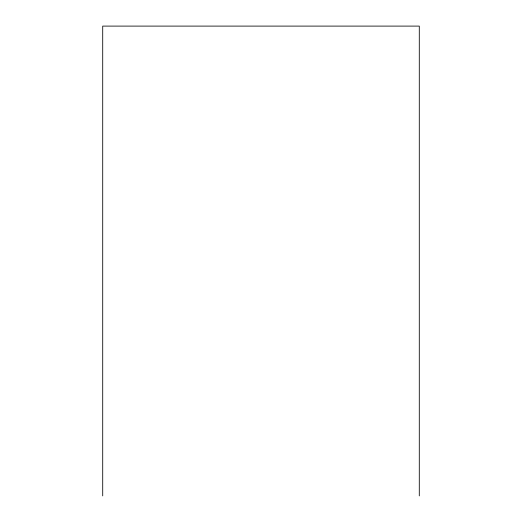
<?xml version="1.0" encoding="UTF-8"?>
<svg xmlns="http://www.w3.org/2000/svg" width="522" height="522" viewBox="0 0 522 522"><rect width="100%" height="100%" fill="white"/><g stroke="black" fill="none" stroke-linecap="round" stroke-linejoin="round"><path stroke-width="0.78" d="M419.29 495.9L419.29 26.1L102.71 26.1L102.71 495.9"/></g></svg>
